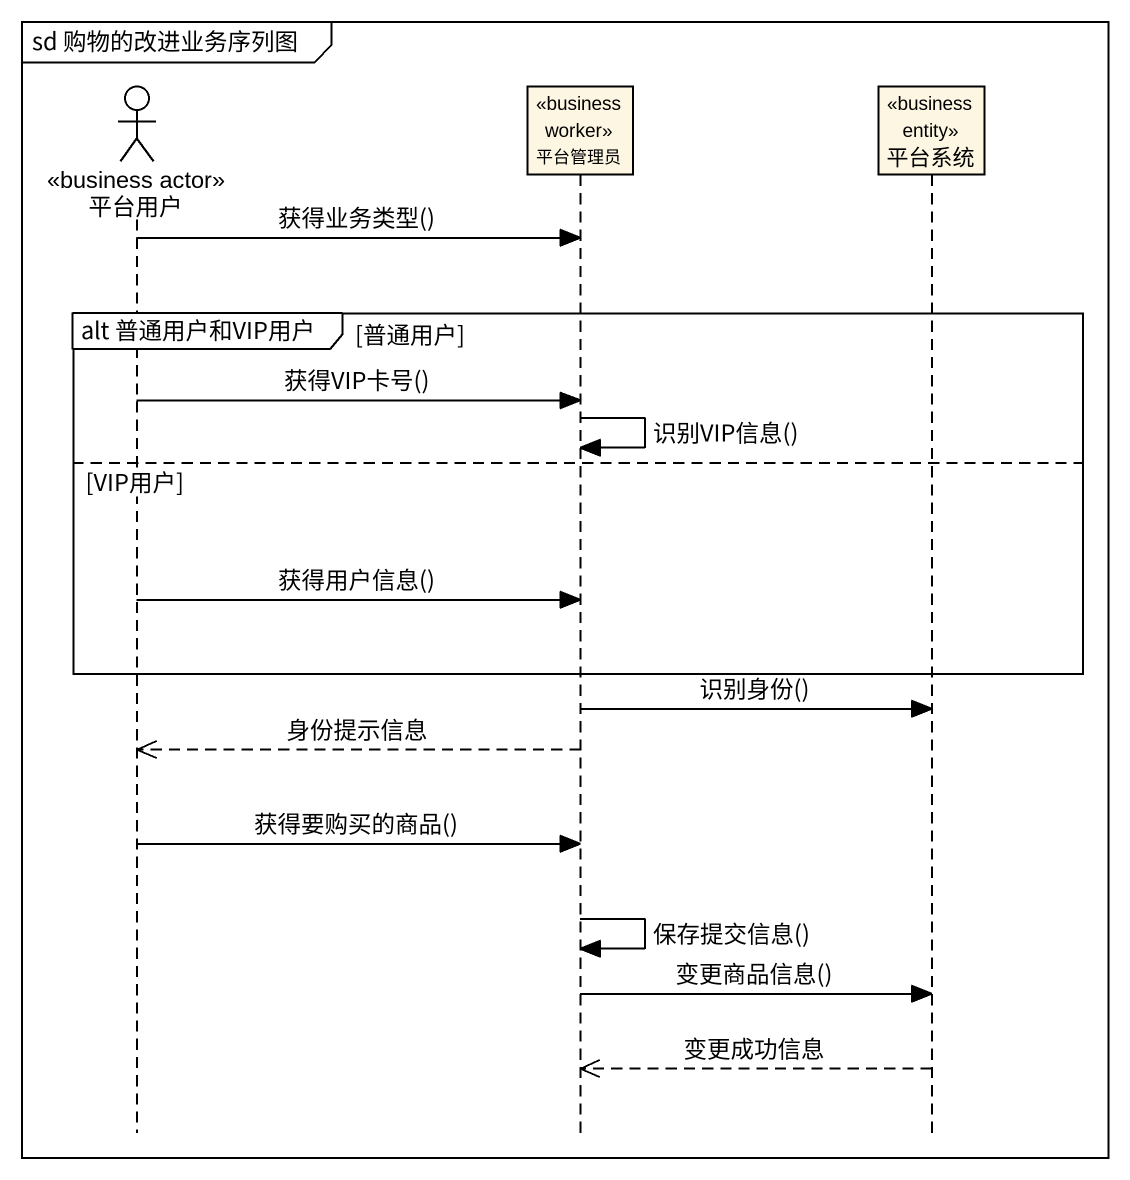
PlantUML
@startuml
mainframe sd 购物的改进业务序列图
hide footbox
actor 平台用户 <<business actor>>
participant 平台管理员 <<business worker>>
participant 平台系统 <<business entity>>

平台用户 -> 平台管理员 : 获得业务类型()
group alt 普通用户和VIP用户 [普通用户]
  平台用户 -> 平台管理员 : 获得VIP卡号()
  平台管理员 -> 平台管理员 : 识别VIP信息()
else VIP用户
  平台用户 -> 平台管理员 : 获得用户信息()
end
平台管理员 -> 平台系统 : 识别身份()
平台管理员 -->> 平台用户 : 身份提示信息
平台用户 -> 平台管理员 : 获得要购买的商品()
平台管理员 -> 平台管理员 : 保存提交信息()
平台管理员 -> 平台系统 : 变更商品信息()
平台系统 -->> 平台管理员 : 变更成功信息
@enduml
